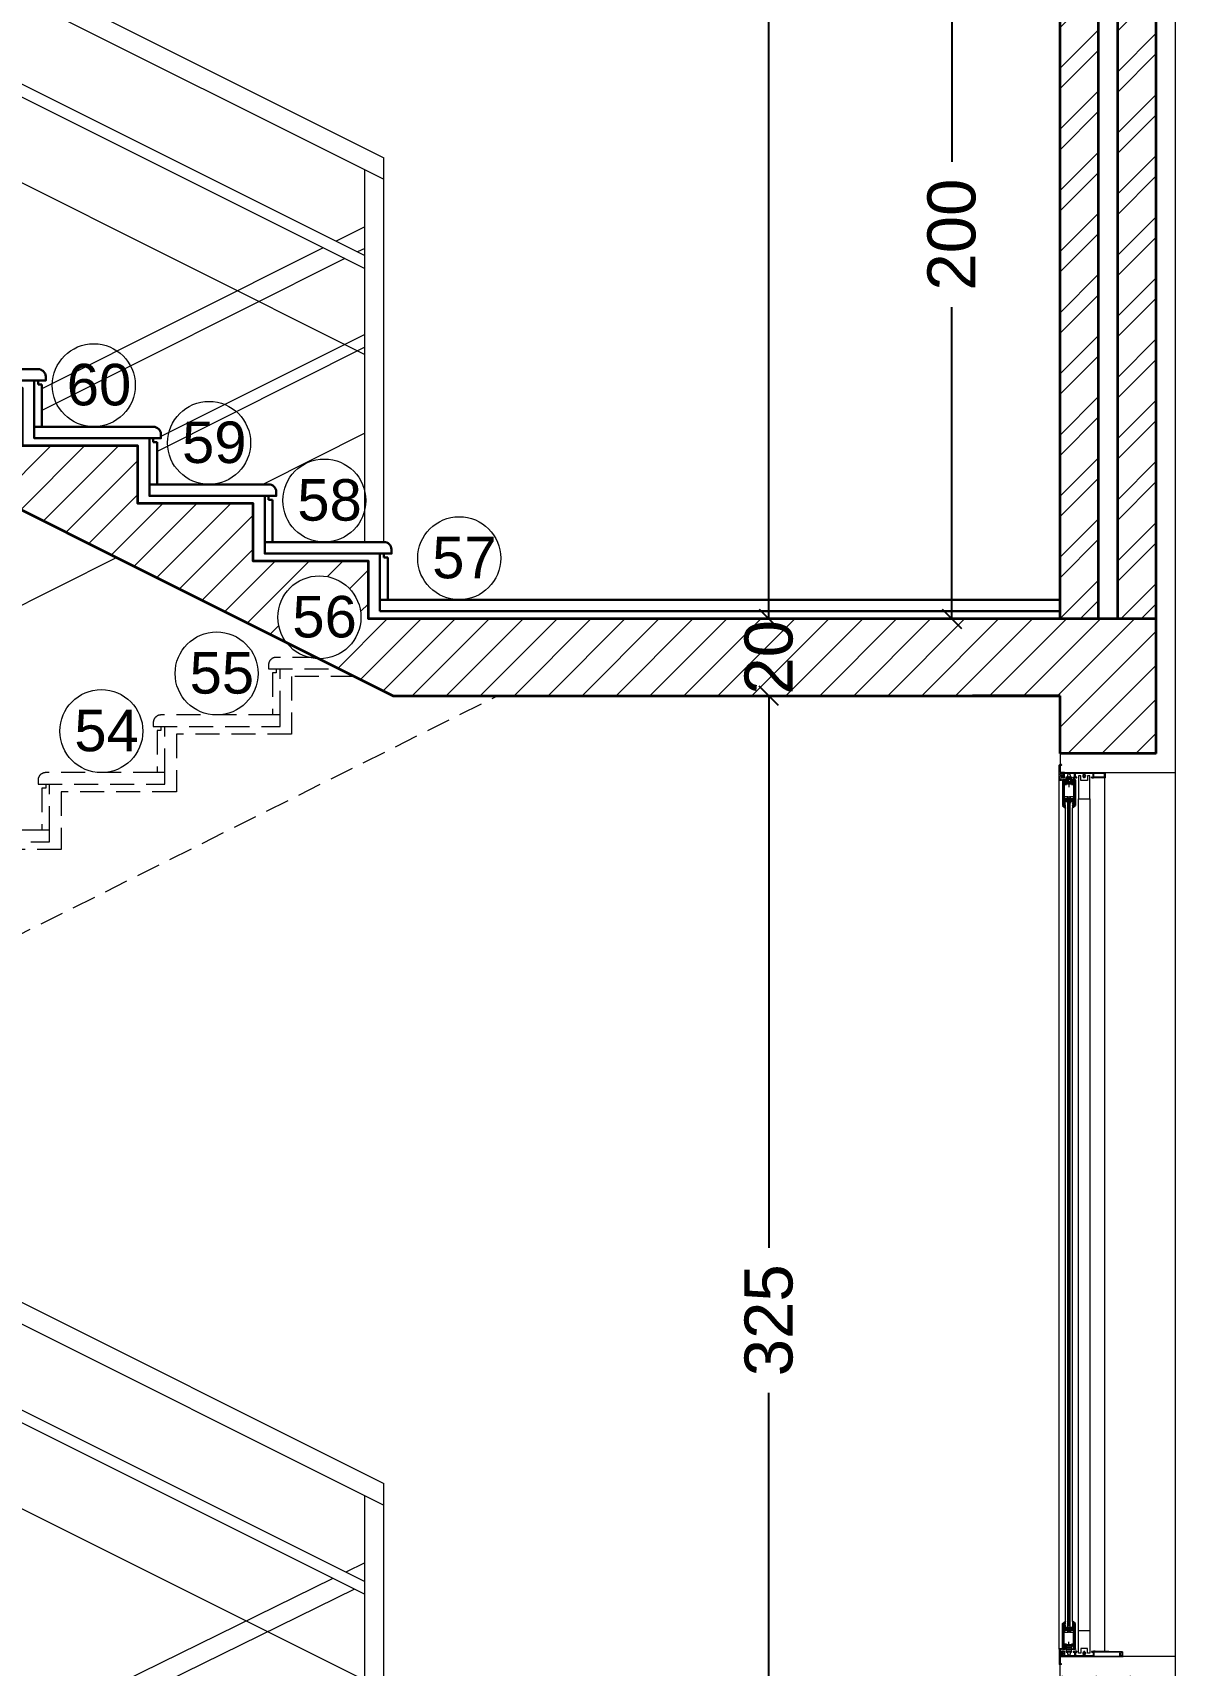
# Model space of a CAD drawing. Header units: inches. Extents: x -580639 to 179052, y 0 to 152898.
# Drawn here: x -4705 to -1731, y 142200 to 146449 of the extents above; entities that cross this region are included whole.
import ezdxf

# ---------------------------------------------------------------- set-up
doc = ezdxf.new("R2010")
doc.units = ezdxf.units.IN
doc.header["$LTSCALE"] = 500
doc.header["$MEASUREMENT"] = 0
doc.linetypes.add('HIDDEN2', pattern=[0.1875, 0.125, -0.0625])
for name, color, linetype, lineweight in [('0.3', 10, 'Continuous', 30), ('A-0.15', 50, 'Continuous', 15), ('A-ANNO-TEXS', 211, 'Continuous', 18), ('A-flor-sthn', 251, 'HIDDEN2', 9), ('A-htch', 252, 'Continuous', 20), ('A-wall', 52, 'Continuous', 35), ('DIM', 8, 'Continuous', 18), ('fini', 11, 'Continuous', 13), ('WIN', 3, 'Continuous', 18)]:
    doc.layers.add(name, color=color, linetype=linetype, lineweight=lineweight)
doc.styles.add('50', font='arial.ttf', dxfattribs={"height": 125})
doc.dimstyles.new('DIM', dxfattribs={"dimscale": 50, "dimtxt": 125, "dimasz": 1, "dimexe": 1.2, "dimexo": 1, "dimgap": 1, "dimtad": 0, "dimtoh": 1, "dimdec": 0, "dimlfac": 0.1, "dimrnd": 1, "dimdsep": 46, "dimtxsty": '50', "dimblk": 'OBLIQUE', "dimcen": 0.09, "dimclrt": 8, "dimadec": 0, "dimazin": 0, "dimtfac": 1, "dimtdec": 0, "dimtix": 1, "dimtofl": 0, "dimtmove": 2, "dimatfit": 2, "dimfxl": 1, "dimfxlon": 1, "dimtzin": 0, "dimarcsym": 0})
pattern_1 = [(45, (-15630.96, 315242.996), (-44.194174, 44.194174), [])]

# ---------------------------------------------------------------- blocks, each defined once
blk = doc.blocks.new('_Oblique')
at = {"color": 0, "linetype": 'ByBlock', "lineweight": -2}
blk.add_line((-0.5, -0.5), (0.5, 0.5), dxfattribs=at)
blk = doc.blocks.new('*D1591')
at = {"layer": 'Defpoints', "color": 0, "transparency": 16777216}
for p in [(-2313.1, 146923.2), (-2031.1, 146923.2), (-2031.1, 144923.2)]:
    blk.add_point(p, dxfattribs=at)
at = {"layer": 'DIM', "color": 0, "lineweight": -2, "transparency": 16777216}
for p, q in [((-2263.1, 146923.2), (-2373.1, 146923.2)), ((-2313.1, 146923.2), (-2313.1, 146112.2)), ((-2313.1, 144923.2), (-2313.1, 145734.3)), ((-2263.1, 144923.2), (-2373.1, 144923.2))]:
    blk.add_line(p, q, dxfattribs=at)
at = {"layer": 'DIM', "color": 0, "lineweight": -2, "transparency": 16777216, "xscale": 50, "yscale": 50, "zscale": 50}
for p, rotation in [((-2313.1, 146923.2), 90), ((-2313.1, 144923.2), 270)]:
    blk.add_blockref('_Oblique', p, dxfattribs=dict(at, rotation=rotation))
at = {"layer": 'DIM', "color": 8, "transparency": 16777216, "insert": (-2313.1, 145923.2), "char_height": 125, "attachment_point": 5, "rotation": 90, "style": '50'}
blk.add_mtext('200', dxfattribs=at)
blk = doc.blocks.new('*D1603')
at = {"layer": 'Defpoints', "color": 0, "transparency": 16777216}
for p in [(-2789.1, 144723.2), (-2789.1, 144723.2), (-2789.1, 141473.2)]:
    blk.add_point(p, dxfattribs=at)
at = {"layer": 'DIM', "color": 0, "lineweight": -2, "transparency": 16777216}
for p, q in [((-2789.1, 144723.2), (-2849.1, 144723.2)), ((-2789.1, 144723.2), (-2789.1, 143286.8)), ((-2789.1, 141473.2), (-2789.1, 142909.7)), ((-2789.1, 141473.2), (-2849.1, 141473.2))]:
    blk.add_line(p, q, dxfattribs=at)
at = {"layer": 'DIM', "color": 0, "lineweight": -2, "transparency": 16777216, "xscale": 50, "yscale": 50, "zscale": 50}
for p, rotation in [((-2789.1, 144723.2), 90), ((-2789.1, 141473.2), 270)]:
    blk.add_blockref('_Oblique', p, dxfattribs=dict(at, rotation=rotation))
at = {"layer": 'DIM', "color": 8, "transparency": 16777216, "insert": (-2789.1, 143098.2), "char_height": 125, "attachment_point": 5, "rotation": 90, "style": '50'}
blk.add_mtext('325', dxfattribs=at)
blk = doc.blocks.new('*D1604')
at = {"layer": 'Defpoints', "color": 0, "transparency": 16777216}
for p in [(-2789.1, 144923.2), (-2789.1, 144923.2), (-2789.1, 144723.2)]:
    blk.add_point(p, dxfattribs=at)
at = {"layer": 'DIM', "color": 0, "lineweight": -2, "transparency": 16777216}
for p, q in [((-2789.1, 144923.2), (-2849.1, 144923.2)), ((-2789.1, 144723.2), (-2849.1, 144723.2))]:
    blk.add_line(p, q, dxfattribs=at)
at = {"layer": 'DIM', "color": 8, "transparency": 16777216, "insert": (-2789.1, 144823.2), "char_height": 125, "attachment_point": 5, "rotation": 90, "style": '50'}
blk.add_mtext('20', dxfattribs=at)
blk = doc.blocks.new('*D1605')
at = {"layer": 'Defpoints', "color": 0, "transparency": 16777216}
for p in [(-2789.1, 148873.2), (-2789.1, 148873.2), (-2789.1, 144923.2)]:
    blk.add_point(p, dxfattribs=at)
at = {"layer": 'DIM', "color": 0, "lineweight": -2, "transparency": 16777216}
for p, q in [((-2789.1, 148873.2), (-2849.1, 148873.2)), ((-2789.1, 148873.2), (-2789.1, 147086.8)), ((-2789.1, 144923.2), (-2789.1, 146709.7)), ((-2789.1, 144923.2), (-2849.1, 144923.2))]:
    blk.add_line(p, q, dxfattribs=at)
at = {"layer": 'DIM', "color": 0, "lineweight": -2, "transparency": 16777216, "xscale": 50, "yscale": 50, "zscale": 50}
for p, rotation in [((-2789.1, 148873.2), 90), ((-2789.1, 144923.2), 270)]:
    blk.add_blockref('_Oblique', p, dxfattribs=dict(at, rotation=rotation))
at = {"layer": 'DIM', "color": 8, "transparency": 16777216, "insert": (-2789.1, 146898.2), "char_height": 125, "attachment_point": 5, "rotation": 90, "style": '50'}
blk.add_mtext('395', dxfattribs=at)

msp = doc.modelspace()

# ---------------------------------------------------------------- hatches: boundary and pattern name
at = {"layer": 'A-htch'}
h = msp.add_hatch(dxfattribs=at)
h.set_pattern_fill('ANSI32', color=256, scale=300)
h.set_pattern_definition([(45, (-15630.96, 315243), (-79.54951, 79.54951), []), (45, (-15577.93, 315243), (-79.54951, 79.54951), [])])
h.paths.add_polyline_path([(-11815.533, 146423.244), (-11915.533, 146423.244), (-11915.533, 145823.244), (-11815.533, 145823.244)])
h.paths.add_polyline_path([(-11665.533, 146423.244), (-11765.533, 146423.244), (-11765.533, 145823.244), (-11665.533, 145823.244)])
h.paths.add_polyline_path([(-11815.533, 142973.244), (-11915.533, 142973.244), (-11915.533, 142373.244), (-11815.533, 142373.244)])
h.paths.add_polyline_path([(-11665.533, 142973.244), (-11765.533, 142973.244), (-11765.533, 142373.244), (-11665.533, 142373.244)])
h.paths.add_polyline_path([(-1781.133, 142073.244), (-1881.133, 142073.244), (-1881.133, 139423.244), (-1781.133, 139423.244), (-1781.133, 139523.244)])
h.paths.add_polyline_path([(-1931.133, 142073.244), (-2031.133, 142073.244), (-2031.133, 139423.244), (-1931.133, 139423.244)])
h.paths.add_polyline_path([(-1931.133, 146773.244), (-2031.133, 146773.244), (-2031.133, 144923.244), (-1931.133, 144923.244)])
h.paths.add_polyline_path([(-1781.133, 146773.244), (-1881.133, 146773.244), (-1881.133, 144923.244), (-1781.133, 144923.244)])
h.paths.add_polyline_path([(-1931.133, 148873.244), (-2031.133, 148873.244), (-2031.133, 148273.244), (-1931.133, 148273.244)])
h.paths.add_polyline_path([(-1781.133, 148873.244), (-1881.133, 148873.244), (-1881.133, 148273.244), (-1781.133, 148273.244)])
h.paths.add_polyline_path([(-14829.133, 147173.244), (-14979.133, 147173.244), (-14979.133, 146673.244), (-14879.133, 146673.244), (-14879.133, 146970.442), (-14909.115, 146970.913), (-14879.133, 146971.462), (-14879.133, 146974.83), (-14909.115, 146975.378), (-14879.133, 146975.85), (-14879.133, 146993.628), (-14899.133, 147013.628), (-14899.133, 147023.628), (-14829.133, 147023.628)])
h.paths.add_polyline_path([(-1781.133, 149225.29), (-1881.133, 149225.29), (-1881.133, 149123.244), (-1781.133, 149123.244)])
h.paths.add_polyline_path([(-8661.133, 149323.244), (-8761.133, 149323.244), (-8761.133, 149123.244), (-8661.133, 149123.244)])
h = msp.add_hatch(dxfattribs=at)
h.set_pattern_fill('ANSI31', color=256, scale=500)
h.set_pattern_definition(pattern_1)
h.paths.add_polyline_path([(-1781.133, 149123.244), (-8761.133, 149123.244), (-8761.133, 148873.244), (-8701.133, 148873.244), (-1781.133, 148873.244)])
h.paths.add_polyline_path([(-7131.133, 146723.244), (-7431.133, 146723.244), (-7431.133, 146673.244), (-11915.533, 146673.244), (-14979.133, 146673.244), (-15279.133, 146673.244), (-15279.133, 146423.244), (-14979.133, 146423.244), (-14979.133, 146303.244), (-14729.133, 146303.244), (-14729.133, 146423.244), (-11915.533, 146423.244), (-7166.543, 146423.244), (-4045.238, 144862.591, -0.16227766), (-4066.838, 144927.391, -1), (-3850.838, 144927.391, -0.41421356), (-3958.838, 144819.391), (-3766.543, 144723.244), (-2031.133, 144723.244), (-2031.133, 144573.244), (-1781.133, 144573.244), (-1781.133, 144923.244), (-3831.133, 144923.244), (-3831.133, 145073.244), (-4131.133, 145073.244), (-4131.133, 145223.244), (-4431.133, 145223.244), (-4431.133, 145373.244), (-4731.133, 145373.244), (-4731.133, 145523.244), (-5031.133, 145523.244), (-5031.133, 145673.244), (-5331.133, 145673.244), (-5331.133, 145823.244), (-5631.133, 145823.244), (-5631.133, 145973.244), (-5931.133, 145973.244), (-5931.133, 146123.244), (-6231.133, 146123.244), (-6231.133, 146273.244), (-6531.133, 146273.244), (-6531.133, 146423.244), (-6831.133, 146423.244), (-6831.133, 146573.244), (-7131.133, 146573.244)])
h.paths.add_polyline_path([(-6831.133, 143123.244), (-7131.133, 143123.244), (-7131.133, 143223.244), (-7131.133, 143273.244), (-7431.133, 143273.244), (-7431.133, 143223.244), (-14979.133, 143223.244), (-14979.133, 142973.244), (-7166.543, 142973.244), (-4042.054, 141410.999, -0.16227766), (-4063.654, 141475.799, -1), (-3847.654, 141475.799), (-3831.133, 141623.244), (-4131.133, 141623.244), (-4131.133, 141773.244), (-4431.133, 141773.244), (-4431.133, 141923.244), (-4731.133, 141923.244), (-4731.133, 142073.244), (-5031.133, 142073.244), (-5031.133, 142223.244), (-5331.133, 142223.244), (-5331.133, 142373.244), (-5631.133, 142373.244), (-5631.133, 142523.244), (-5931.133, 142523.244), (-5931.133, 142673.244), (-6231.133, 142673.244), (-6231.133, 142823.244), (-6531.133, 142823.244), (-6531.133, 142973.244), (-6831.133, 142973.244)])
h.paths.add_polyline_path([(-6831.133, 139673.244), (-7131.133, 139673.244), (-7131.133, 139773.244), (-7131.133, 139823.244), (-7431.133, 139823.244), (-7431.133, 139773.244), (-14379.133, 139773.244), (-14379.133, 139673.244), (-14679.133, 139673.244), (-14679.133, 139523.244), (-14979.133, 139523.244), (-14979.133, 139330.538), (-14729.133, 139330.538), (-14343.723, 139523.244), (-7166.543, 139523.244), (-4052.943, 137966.444, -0.16227766), (-4074.543, 138031.244, -1), (-3858.543, 138031.244), (-3831.133, 138173.244), (-4131.133, 138173.244), (-4131.133, 138323.244), (-4431.133, 138323.244), (-4431.133, 138473.244), (-4731.133, 138473.244), (-4731.133, 138623.244), (-5031.133, 138623.244), (-5031.133, 138773.244), (-5331.133, 138773.244), (-5331.133, 138923.244), (-5631.133, 138923.244), (-5631.133, 139073.244), (-5931.133, 139073.244), (-5931.133, 139223.244), (-6231.133, 139223.244), (-6231.133, 139373.244), (-6531.133, 139373.244), (-6531.133, 139523.244), (-6831.133, 139523.244)])
h.paths.add_polyline_path([(-2031.133, 138023.244), (-3831.133, 138023.244), (-3831.133, 138173.244), (-3858.543, 138031.244, -0.41421356), (-3966.543, 137923.244), (-3766.543, 137823.244), (-2031.133, 137823.244)])
h.paths.add_polyline_path([(-1781.133, 136323.244), (-14979.133, 136323.244), (-14979.133, 136173.244), (-1781.133, 136173.244)])
h = msp.add_hatch(dxfattribs=at)
h.set_pattern_fill('ANSI31', color=256, scale=500)
h.set_pattern_definition(pattern_1)
h.paths.add_polyline_path([(-11665.533, 142373.244), (-11915.533, 142373.244), (-11915.533, 142173.244), (-11665.533, 142173.244)])
h.paths.add_polyline_path([(-11665.533, 145823.244), (-11915.533, 145823.244), (-11915.533, 145623.244), (-11665.533, 145623.244)])
h.paths.add_polyline_path([(-1781.133, 148273.244), (-2031.133, 148273.244), (-2031.133, 148123.244), (-1781.133, 148123.244)])
h.paths.add_polyline_path([(-1781.133, 146923.244), (-2031.133, 146923.244), (-2031.133, 146773.244), (-1781.133, 146773.244)])
h.paths.add_polyline_path([(-1781.133, 142173.244), (-2031.133, 142173.244), (-2031.133, 142073.244), (-1781.133, 142073.244)])
h.paths.add_polyline_path([(-2031.133, 141473.244), (-3831.133, 141473.244), (-3847.654, 141475.799, -0.41421356), (-3955.654, 141367.799), (-3766.543, 141273.244), (-2031.133, 141273.244)])

# ---------------------------------------------------------------- linework, layer by layer
at = {"layer": '0.3'}
for p, q in [((-4701.133, 145423.244), (-4701.133, 145543.244)), ((-4691.133, 145543.244), (-4691.133, 145533.244)), ((-4691.133, 145543.244), (-4691.133, 145533.244)), ((-4691.133, 145533.244), (-4681.133, 145533.244)), ((-4681.133, 145533.244), (-4681.133, 145423.244)), ((-4401.133, 145273.244), (-4401.133, 145393.244)), ((-4391.133, 145393.244), (-4391.133, 145383.244)), ((-4391.133, 145393.244), (-4391.133, 145383.244)), ((-4391.133, 145383.244), (-4381.133, 145383.244)), ((-4381.133, 145383.244), (-4381.133, 145273.244)), ((-4101.133, 145123.244), (-4101.133, 145243.244)), ((-4091.133, 145243.244), (-4091.133, 145233.244)), ((-4091.133, 145243.244), (-4091.133, 145233.244)), ((-4091.133, 145233.244), (-4081.133, 145233.244)), ((-4081.133, 145233.244), (-4081.133, 145123.244)), ((-3801.133, 144973.244), (-3801.133, 145093.244)), ((-3791.133, 145093.244), (-3791.133, 145083.244)), ((-3791.133, 145093.244), (-3791.133, 145083.244)), ((-3791.133, 145083.244), (-3781.133, 145083.244)), ((-3781.133, 145083.244), (-3781.133, 144973.244)), ((-3801.133, 144973.244), (-2031.133, 144973.244)), ((-3801.133, 144973.244), (-3801.133, 144943.244)), ((-3801.133, 144943.244), (-2031.133, 144943.244))]:
    msp.add_line(p, q, dxfattribs=at)
for points in [[(-4671.133, 145554.15), (-4671.133, 145543.244), (-5001.133, 145543.244), (-5001.133, 145573.244), (-4690.801, 145573.244)], [(-4371.133, 145404.15), (-4371.133, 145393.244), (-4701.133, 145393.244), (-4701.133, 145423.244), (-4390.801, 145423.244)], [(-4071.133, 145254.15), (-4071.133, 145243.244), (-4401.133, 145243.244), (-4401.133, 145273.244), (-4090.801, 145273.244)], [(-3771.133, 145104.15), (-3771.133, 145093.244), (-4101.133, 145093.244), (-4101.133, 145123.244), (-3790.801, 145123.244)]]:
    msp.add_lwpolyline(points, dxfattribs=at)
for centre in [(-4691.015, 145553.346), (-4391.015, 145403.346), (-4091.015, 145253.346), (-3791.015, 145103.346)]:
    msp.add_arc(centre, 19.899, 2.316303, 89.381348, dxfattribs=at)
at = {"layer": 'A-0.15'}
for p, q in [((-7140.801, 147798.244), (-3790.801, 146123.244)), ((-7140.801, 147742.342), (-3790.801, 146067.342)), ((-7090.801, 147493.735), (-3840.801, 145868.735)), ((-7090.801, 147460.194), (-3840.801, 145835.194)), ((-7090.801, 147236.587), (-3840.801, 145611.587)), ((-3790.801, 145123.244), (-3790.801, 146123.244)), ((-3840.801, 145123.244), (-3840.801, 146092.342)), ((-3840.801, 145943.313), (-3915.258, 145905.964)), ((-3948.745, 145889.166), (-4681.133, 145521.789)), ((-3892.898, 145861.243), (-4681.133, 145465.851)), ((-3840.801, 145887.375), (-3859.411, 145878.04)), ((-3840.801, 145663.624), (-4371.133, 145397.6)), ((-3840.801, 145630.061), (-4381.133, 145359.021)), ((-3859.245, 145620.809), (-3840.801, 145611.587)), ((-3840.801, 145406.309), (-4106.075, 145273.244)), ((-4485.695, 145082.82), (-6544.496, 144050.091)), ((-1731.133, 142223.244), (-1731.133, 144523.244)), ((-6767.886, 144161.786), (-3790.801, 142673.244)), ((-6823.698, 144133.791), (-3790.801, 142617.342)), ((-7090.801, 144043.735), (-3840.801, 142418.735)), ((-6771.465, 143850.526), (-3840.801, 142385.194)), ((-7090.801, 143786.587), (-3840.801, 142161.587)), ((-3790.801, 141673.244), (-3790.801, 142673.244)), ((-3840.801, 141673.244), (-3840.801, 142642.342)), ((-3840.801, 142467.156), (-3889.689, 142443.179)), ((-3923.554, 142426.571), (-4681.133, 142055.028)), ((-3867.327, 142398.457), (-4681.133, 141999.339))]:
    msp.add_line(p, q, dxfattribs=at)
at = {"layer": 'A-ANNO-TEXS'}
for centre in [(-4545.967, 145531.244), (-4245.967, 145381.244), (-3945.967, 145231.244), (-3594.9, 145081.244), (-3958.838, 144927.391), (-4226.299, 144781.244), (-4526.299, 144631.244)]:
    msp.add_circle(centre, 108, dxfattribs=at)
at = {"layer": 'A-flor-sthn'}
for p, q in [((-3966.543, 144823.244), (-4071.465, 144823.244)), ((-4071.133, 144793.244), (-4071.133, 144783.244)), ((-4071.133, 144793.244), (-4071.133, 144783.244)), ((-4061.133, 144673.244), (-4061.133, 144793.244)), ((-4071.133, 144783.244), (-4081.133, 144783.244)), ((-6695.723, 143123.244), (-3495.723, 144723.244)), ((-4081.133, 144673.244), (-4371.465, 144673.244)), ((-4371.133, 144633.244), (-4381.133, 144633.244)), ((-4371.133, 144643.244), (-4371.133, 144633.244)), ((-4371.133, 144643.244), (-4371.133, 144633.244)), ((-4361.133, 144523.244), (-4361.133, 144643.244)), ((-4381.133, 144523.244), (-4671.465, 144523.244)), ((-4671.133, 144493.244), (-4671.133, 144483.244)), ((-4671.133, 144493.244), (-4671.133, 144483.244)), ((-4661.133, 144373.244), (-4661.133, 144493.244)), ((-4671.133, 144483.244), (-4681.133, 144483.244)), ((-4681.133, 144373.244), (-4971.465, 144373.244))]:
    msp.add_line(p, q, dxfattribs=at)
for points in [[(-4091.133, 144804.15), (-4091.133, 144793.244), (-3906.543, 144793.244)], [(-3866.543, 144773.244), (-4031.133, 144773.244), (-4031.133, 144623.244), (-4331.133, 144623.244), (-4331.133, 144473.244), (-4631.133, 144473.244), (-4631.133, 144323.244), (-4931.133, 144323.244), (-4931.133, 144173.244), (-5231.133, 144173.244), (-5231.133, 144023.244), (-5531.133, 144023.244), (-5531.133, 143873.244), (-5831.133, 143873.244), (-5831.133, 143723.244), (-6131.133, 143723.244), (-6131.133, 143573.244), (-6431.133, 143573.244), (-6431.133, 143423.244), (-6731.133, 143423.244), (-6731.133, 143323.244)], [(-4081.133, 144783.244), (-4081.133, 144673.244)], [(-4391.133, 144654.15), (-4391.133, 144643.244), (-4061.133, 144643.244), (-4061.133, 144673.244), (-4081.133, 144673.244)], [(-4381.133, 144633.244), (-4381.133, 144523.244)], [(-4691.133, 144504.15), (-4691.133, 144493.244), (-4361.133, 144493.244), (-4361.133, 144523.244), (-4381.133, 144523.244)], [(-4681.133, 144483.244), (-4681.133, 144373.244)], [(-4991.133, 144354.15), (-4991.133, 144343.244), (-4661.133, 144343.244), (-4661.133, 144373.244), (-4681.133, 144373.244)]]:
    msp.add_lwpolyline(points, dxfattribs=at)
for centre in [(-4071.25, 144803.346), (-4371.25, 144653.346), (-4671.25, 144503.346)]:
    msp.add_arc(centre, 19.899, 90.618652, 177.683697, dxfattribs=at)
at = {"layer": 'A-wall'}
for p, q in [((-2031.133, 144923.244), (-2031.133, 146923.244)), ((-1781.133, 144573.244), (-1781.133, 146923.244)), ((-1931.133, 144923.244), (-1931.133, 146773.244)), ((-1881.133, 144923.244), (-1881.133, 146773.244)), ((-2031.133, 144723.244), (-2258.883, 144723.244)), ((-2031.133, 144573.244), (-2031.133, 144723.244)), ((-1781.133, 144573.244), (-2031.133, 144573.244))]:
    msp.add_line(p, q, dxfattribs=at)
for points in [[(-1781.133, 144923.244), (-3831.133, 144923.244), (-3831.133, 145073.244), (-4131.133, 145073.244), (-4131.133, 145223.244), (-4431.133, 145223.244), (-4431.133, 145373.244), (-4731.133, 145373.244), (-4731.133, 145523.244), (-5031.133, 145523.244), (-5031.133, 145673.244), (-5331.133, 145673.244), (-5331.133, 145823.244), (-5631.133, 145823.244), (-5631.133, 145973.244), (-5931.133, 145973.244), (-5931.133, 146123.244), (-6231.133, 146123.244), (-6231.133, 146273.244), (-6531.133, 146273.244), (-6531.133, 146423.244), (-6831.133, 146423.244), (-6831.133, 146573.244)], [(-11915.533, 146423.244), (-7166.543, 146423.244), (-3766.543, 144723.244), (-2031.133, 144723.244)]]:
    msp.add_lwpolyline(points, dxfattribs=at)
at = {"layer": 'fini'}
msp.add_line((-2031.133, 142173.244), (-2031.133, 142202.44), dxfattribs=at)
for points in [[(-2031.133, 144573.244), (-2031.133, 144523.244), (-1781.133, 144523.244), (-1731.133, 144523.244), (-1731.133, 146923.244), (-1731.133, 146973.244), (-2031.133, 146973.244)], [(-1781.133, 139423.244), (-1731.133, 139423.244), (-1731.133, 142173.244), (-1731.133, 142223.244), (-2031.133, 142223.244)]]:
    msp.add_lwpolyline(points, dxfattribs=at)
at = {"layer": 'WIN'}
for p, q in [((-2033.119, 144504.048), (-2033.119, 144543.054)), ((-2027.806, 144544.047), (-2032.126, 144544.047)), ((-2027.806, 144542.062), (-2031.133, 144542.062)), ((-2031.133, 144523.244), (-2031.133, 144542.062)), ((-2027.31, 144543.551), (-2027.31, 144542.558)), ((-2033.119, 142242.439, 0), (-2033.119, 144504.048)), ((-2027.806, 144503.055), (-2032.126, 144503.055)), ((-2027.806, 144523.244), (-2031.133, 144523.244)), ((-2027.806, 144521.258), (-2031.133, 144521.258)), ((-2031.133, 144517.262), (-2031.133, 144521.258)), ((-2031.133, 144517.262), (-2025.026, 144517.262)), ((-2031.133, 144505.041), (-2031.133, 144515.276)), ((-2031.133, 144515.276), (-2025.026, 144515.276)), ((-2027.806, 144505.041), (-2031.133, 144505.041)), ((-2027.31, 144522.747), (-2027.31, 144521.754)), ((-2027.31, 144503.552), (-2027.31, 144504.545)), ((-2027.161, 144519.971), (-2027.161, 144523.148)), ((-2027.161, 144519.971), (-2027.161, 144523.148)), ((-2019.217, 144523.148), (-2027.161, 144523.148)), ((-2027.161, 144519.971), (-2026.168, 144519.971)), ((-2027.161, 144513.169), (-2026.168, 144513.169)), ((-2027.161, 144513.169), (-2027.161, 144509.191)), ((-2019.217, 144509.293), (-2027.161, 144509.191)), ((-2026.168, 144519.971), (-2026.168, 144521.162)), ((-1993.404, 144521.162), (-2026.168, 144521.162)), ((-2026.168, 144511.268), (-2026.168, 144513.169)), ((-2021.203, 144511.329), (-2026.168, 144511.268)), ((-2017.628, 144505.041), (-2024.579, 144505.041)), ((-2024.579, 144503.552), (-2024.579, 144505.041)), ((-2022.593, 144503.552), (-2024.579, 144503.552)), ((-2024.579, 144503.552), (-2024.579, 144455.393)), ((-2024.53, 144518.325), (-2024.53, 144517.758)), ((-2021.849, 144516.687), (-2024.53, 144518.325)), ((-2021.849, 144515.85), (-2024.53, 144514.212)), ((-2024.53, 144514.212), (-2024.53, 144514.779)), ((-2022.593, 144503.552), (-2022.593, 144455.393)), ((-2021.849, 144515.85), (-2021.849, 144516.687)), ((-2021.203, 144511.329), (-2021.203, 144521.162)), ((-2018.621, 144504.048), (-2020.607, 144504.048)), ((-2020.607, 144504.048), (-2020.607, 144496.104)), ((-1995.386, 144496.104), (-2020.607, 144496.104)), ((-2020.607, 144493.126), (-2020.607, 144459.861)), ((-1995.386, 144493.126), (-2020.607, 144493.126)), ((-2020.111, 144503.055), (-2020.111, 144497.097)), ((-2014.401, 144491.14), (-2020.111, 144491.14)), ((-2020.111, 144491.14), (-2020.111, 144460.358)), ((-2019.614, 144496.601), (-2019.614, 144496.601)), ((-2019.217, 144509.293), (-2019.217, 144523.148)), ((-2019.217, 144523.148), (-1913.119, 144523.148)), ((-2019.118, 144502.062), (-2019.118, 144503.055)), ((-2019.118, 144498.14), (-2019.118, 144502.062)), ((-2019.118, 144498.14), (-2019.118, 144497.097)), ((-2018.621, 144504.048), (-2018.621, 144502.559)), ((-2017.628, 144502.559), (-2018.621, 144502.559)), ((-2017.628, 144505.041), (-2017.628, 144502.559)), ((-1999.178, 144505.041), (-2016.379, 144505.041)), ((-2012.962, 144510.006), (-2003.032, 144510.006)), ((-2012.962, 144500.076), (-2003.032, 144500.076)), ((-2009.983, 144518.399), (-2009.983, 144521.162)), ((-2007.997, 144496.104), (-2007.997, 144512.921)), ((-2007.997, 144494.556), (-2007.997, 144485.083)), ((-2006.011, 144518.399), (-2006.011, 144521.162)), ((-1995.882, 144491.14), (-2001.592, 144491.14)), ((-1998.365, 144505.041), (-1998.365, 144502.559)), ((-1991.414, 144505.041), (-1998.365, 144505.041)), ((-1997.372, 144502.559), (-1998.365, 144502.559)), ((-1997.372, 144504.048), (-1997.372, 144502.559)), ((-1995.386, 144504.048), (-1997.372, 144504.048)), ((-1997.227, 144510.134), (-1997.227, 144511.127)), ((-1996.875, 144502.062), (-1996.875, 144503.055)), ((-1996.875, 144498.14), (-1996.875, 144502.062)), ((-1996.875, 144498.14), (-1996.875, 144497.097)), ((-1996.731, 144511.624), (-1993.404, 144511.624)), ((-1996.731, 144509.638), (-1992.412, 144509.638)), ((-1996.379, 144496.601), (-1996.379, 144496.601)), ((-1995.882, 144503.055), (-1995.882, 144497.097)), ((-1995.882, 144491.14), (-1995.882, 144460.358)), ((-1995.386, 144504.048), (-1995.386, 144496.104)), ((-1995.386, 144493.126), (-1995.386, 144459.861)), ((-1993.404, 144511.624), (-1993.404, 144523.148)), ((-1991.414, 144503.552), (-1993.4, 144503.552)), ((-1993.4, 144503.552), (-1993.4, 144455.393)), ((-1988.092, 144509.638), (-1992.412, 144509.638)), ((-1991.419, 144511.624), (-1991.419, 144523.148)), ((-1945.137, 144521.162), (-1991.419, 144521.162)), ((-1988.092, 144511.624), (-1991.419, 144511.624)), ((-1991.414, 144503.552), (-1991.414, 144505.041)), ((-1991.414, 144503.552), (-1991.414, 144455.393)), ((-1987.596, 144510.134), (-1987.596, 144511.127)), ((-1970.264, 144518.399), (-1970.264, 144521.162)), ((-1968.278, 144508.559), (-1968.278, 144521.755)), ((-1966.292, 144518.399), (-1966.292, 144521.162)), ((-1948.96, 144510.134), (-1948.96, 144511.127)), ((-1948.464, 144511.624), (-1945.137, 144511.624)), ((-1948.464, 144509.638), (-1944.145, 144509.638)), ((-1945.137, 144511.624), (-1945.137, 144521.162)), ((-1913.119, 144509.638), (-1944.145, 144509.638)), ((-1915.105, 144521.162), (-1943.152, 144521.162)), ((-1943.152, 144511.624), (-1943.152, 144521.162)), ((-1915.105, 144511.624), (-1943.152, 144511.624)), ((-1915.949, 144509.638, 0), (-1915.949, 142236.317, 0)), ((-1915.105, 144511.624), (-1915.105, 144521.162)), ((-1913.119, 144509.638), (-1913.119, 144523.148)), ((-2022.593, 144455.393), (-2024.579, 144455.393)), ((-2024.579, 144455.393), (-2024.579, 144437.519)), ((-2022.593, 144453.407), (-2022.593, 144440.995)), ((-1993.4, 144453.407), (-2022.593, 144453.407)), ((-2022.345, 144448.446), (-2021.172, 144451.073)), ((-2022.345, 144448.446), (-2022.345, 144441.053)), ((-2021.749, 144447.251), (-2021.749, 144448.292)), ((-2021.749, 144442.335), (-2021.749, 144445.314)), ((-2021.71, 144448.485), (-2021.086, 144449.967)), ((-2019.366, 144446.754), (-2021.253, 144446.754)), ((-2021.253, 144445.811), (-2019.416, 144445.811)), ((-2021.172, 144451.073), (-2007.997, 144451.073)), ((-2020.617, 144450.271), (-2019.354, 144450.241)), ((-2017.628, 144459.861), (-2020.607, 144459.861)), ((-2017.628, 144459.861), (-2020.607, 144458.074)), ((-2020.607, 144458.074), (-2020.607, 144455.393)), ((-1995.386, 144455.393), (-2020.607, 144455.393)), ((-2009.734, 144460.358), (-2020.111, 144460.358)), ((-2018.919, 144445.314), (-2018.919, 144442.335)), ((-2018.87, 144449.745), (-2018.87, 144447.251)), ((-2018.373, 144448.095), (-2018.373, 144443.738)), ((-2018.373, 144443.738), (-2017.912, 144444.766)), ((-2018.373, 144441.368), (-2017.027, 144444.368)), ((-2017.38, 144449.088), (-2007.997, 144449.088)), ((-2010.976, 144447.449), (-2016.933, 144447.449)), ((-2011.969, 144458.372), (-2010.777, 144459.861)), ((-2011.969, 144455.393), (-2011.969, 144458.372)), ((-2010.976, 142299.038, 0), (-2010.976, 144447.449, 0)), ((-2009.983, 144459.861), (-2010.777, 144459.861)), ((-2005.266, 144447.449), (-2010.727, 144447.449)), ((-2010.727, 144447.449), (-2010.727, 144443.974)), ((-2009.983, 144458.719), (-2009.983, 144459.861)), ((-2009.983, 144455.393), (-2009.983, 144456.535)), ((-2009.734, 144460.358), (-2009.139, 144459.315)), ((-2006.855, 144459.315), (-2009.139, 144459.315)), ((-1994.821, 144451.073), (-2007.997, 144451.073)), ((-1998.613, 144449.088), (-2007.997, 144449.088)), ((-2006.259, 144460.358), (-2006.855, 144459.315)), ((-1995.882, 144460.358), (-2006.259, 144460.358)), ((-2006.011, 144458.719), (-2006.011, 144459.861)), ((-2005.216, 144459.861), (-2006.011, 144459.861)), ((-2006.011, 144455.393), (-2006.011, 144456.535)), ((-2005.266, 144447.449), (-2005.266, 144443.974)), ((-2004.025, 144458.372), (-2005.216, 144459.861)), ((-2005.018, 142299.038, 0), (-2005.018, 144447.449, 0)), ((-1999.06, 144447.449), (-2005.018, 144447.449)), ((-2004.025, 144455.393), (-2004.025, 144458.372)), ((-1997.62, 144441.368), (-1998.967, 144444.368)), ((-1998.365, 144459.861), (-1995.386, 144458.074)), ((-1995.386, 144459.861), (-1998.365, 144459.861)), ((-1997.62, 144443.738), (-1998.081, 144444.766)), ((-1997.62, 144448.095), (-1997.62, 144443.738)), ((-1997.124, 144449.745), (-1997.124, 144447.251)), ((-1997.074, 144445.314), (-1997.074, 144442.335)), ((-1995.377, 144450.271), (-1996.639, 144450.241)), ((-1996.627, 144446.754), (-1994.741, 144446.754)), ((-1994.741, 144445.811), (-1996.578, 144445.811)), ((-1995.386, 144458.074), (-1995.386, 144455.393)), ((-1994.283, 144448.485), (-1994.907, 144449.967)), ((-1993.648, 144448.446), (-1994.821, 144451.073)), ((-1994.244, 144447.251), (-1994.244, 144448.292)), ((-1994.244, 144442.335), (-1994.244, 144445.314)), ((-1993.648, 144448.446), (-1993.648, 144441.053)), ((-1991.414, 144455.393), (-1993.4, 144455.393)), ((-1993.4, 144453.407), (-1993.4, 144440.995)), ((-1991.414, 144455.393), (-1991.414, 144437.519)), ((-1983.173, 144455.171), (-1953.384, 144455.171)), ((-2022.593, 144437.519), (-2024.579, 144437.519)), ((-2024.579, 144437.271), (-2024.579, 144436.978)), ((-2024.579, 144437.271), (-2022.345, 144437.271)), ((-2024.579, 144436.978), (-2016.933, 144431.05)), ((-2023.586, 144439.009), (-2022.593, 144440.995)), ((-2022.593, 144439.009), (-2023.586, 144439.009)), ((-2023.185, 144439.257), (-2022.397, 144440.831)), ((-2023.185, 144439.257), (-2022.345, 144439.257)), ((-2022.593, 144439.009), (-2022.593, 144437.519)), ((-2022.345, 144439.257), (-2022.345, 144437.271)), ((-2021.749, 144437.366), (-2021.749, 144440.598)), ((-2021.557, 144436.973), (-2019.72, 144435.551)), ((-2019.416, 144441.839), (-2021.253, 144441.839)), ((-2021.253, 144441.094), (-2019.416, 144441.094)), ((-2018.919, 144440.598), (-2018.919, 144435.944)), ((-2018.373, 144441.368), (-2018.373, 144439.207)), ((-2018.357, 144438.016), (-2017.912, 144439.006)), ((-2018.186, 144436.027), (-2017.027, 144438.609)), ((-2016.933, 142315.437, 0), (-2016.933, 144431.05, 0)), ((-2005.762, 144443.477), (-2010.231, 144443.477)), ((-2007.997, 142303.01, 0), (-2007.997, 144443.477, 0)), ((-1991.414, 144436.978), (-1999.06, 144431.05)), ((-1999.06, 142315.437, 0), (-1999.06, 144431.05, 0)), ((-1997.808, 144436.027), (-1998.967, 144438.609)), ((-1997.637, 144438.016), (-1998.081, 144439.006)), ((-1997.62, 144441.368), (-1997.62, 144439.207)), ((-1997.074, 144440.598), (-1997.074, 144435.944)), ((-1996.578, 144441.839), (-1994.741, 144441.839)), ((-1994.741, 144441.094), (-1996.578, 144441.094)), ((-1994.437, 144436.973), (-1996.274, 144435.551)), ((-1994.244, 144437.366), (-1994.244, 144440.598)), ((-1992.809, 144439.257), (-1993.648, 144439.257)), ((-1993.648, 144439.257), (-1993.648, 144437.271)), ((-1991.414, 144437.271), (-1993.648, 144437.271)), ((-1992.809, 144439.257), (-1993.596, 144440.831)), ((-1992.407, 144439.009), (-1993.4, 144440.995)), ((-1993.4, 144439.009), (-1993.4, 144437.519)), ((-1992.407, 144439.009), (-1993.4, 144439.009)), ((-1991.414, 144437.519), (-1993.4, 144437.519)), ((-1991.414, 144437.271), (-1991.414, 144436.978)), ((-2024.579, 142309.509), (-2016.933, 142315.437)), ((-2024.579, 142309.216), (-2024.579, 142309.509)), ((-2024.579, 142309.216), (-2022.345, 142309.216)), ((-2024.579, 142291.094), (-2024.579, 142308.968)), ((-2022.593, 142308.968), (-2024.579, 142308.968)), ((-2022.593, 142291.094), (-2024.579, 142291.094)), ((-2024.579, 142242.935), (-2024.579, 142291.094)), ((-2022.593, 142307.478), (-2023.586, 142307.478)), ((-2023.586, 142307.478), (-2022.593, 142305.492)), ((-2023.185, 142307.23), (-2022.397, 142305.656)), ((-2023.185, 142307.23), (-2022.345, 142307.23)), ((-2022.593, 142307.478), (-2022.593, 142308.968)), ((-2022.593, 142293.08), (-2022.593, 142305.492)), ((-1993.4, 142293.08), (-2022.593, 142293.08)), ((-2022.593, 142242.935), (-2022.593, 142291.094)), ((-2022.345, 142307.23), (-2022.345, 142309.216)), ((-2022.345, 142298.041), (-2022.345, 142305.434)), ((-2022.345, 142298.041), (-2021.172, 142295.414)), ((-2021.749, 142309.121), (-2021.749, 142305.889)), ((-2021.749, 142304.152), (-2021.749, 142301.173)), ((-2021.749, 142299.237), (-2021.749, 142298.195)), ((-2021.71, 142298.002), (-2021.086, 142296.52)), ((-2021.557, 142309.514), (-2019.72, 142310.936)), ((-2021.253, 142305.393), (-2019.416, 142305.393)), ((-2019.416, 142304.648), (-2021.253, 142304.648)), ((-2021.253, 142300.676), (-2019.416, 142300.676)), ((-2019.366, 142299.733), (-2021.253, 142299.733)), ((-2021.172, 142295.414), (-2007.997, 142295.414)), ((-2020.617, 142296.216), (-2019.354, 142296.246)), ((-1995.386, 142291.094), (-2020.607, 142291.094)), ((-2020.607, 142288.413), (-2020.607, 142291.094)), ((-2017.628, 142286.626), (-2020.607, 142288.413)), ((-2020.607, 142253.362), (-2020.607, 142286.626)), ((-2017.628, 142286.626), (-2020.607, 142286.626)), ((-2009.734, 142286.129), (-2020.111, 142286.129)), ((-2020.111, 142255.347), (-2020.111, 142286.129)), ((-2018.919, 142305.889), (-2018.919, 142310.544)), ((-2018.919, 142301.173), (-2018.919, 142304.152)), ((-2018.87, 142296.743), (-2018.87, 142299.237)), ((-2018.373, 142305.119), (-2018.373, 142307.28)), ((-2018.373, 142305.119), (-2017.027, 142302.119)), ((-2018.373, 142302.749), (-2017.912, 142301.722)), ((-2018.373, 142298.393), (-2018.373, 142302.749)), ((-2018.357, 142308.471), (-2017.912, 142307.481)), ((-2018.186, 142310.46), (-2017.027, 142307.878)), ((-2017.38, 142297.4), (-2007.997, 142297.4)), ((-2010.976, 142299.038), (-2016.933, 142299.038)), ((-2011.969, 142291.094), (-2011.969, 142288.115)), ((-2011.969, 142288.115), (-2010.777, 142286.626)), ((-2009.983, 142286.626), (-2010.777, 142286.626)), ((-2010.727, 142299.038), (-2010.727, 142302.513)), ((-2005.266, 142299.038), (-2010.727, 142299.038)), ((-2005.762, 142303.01), (-2010.231, 142303.01)), ((-2009.983, 142291.094), (-2009.983, 142289.952)), ((-2009.983, 142287.768), (-2009.983, 142286.626)), ((-2009.734, 142286.129), (-2009.139, 142287.172)), ((-2006.855, 142287.172), (-2009.139, 142287.172)), ((-1998.613, 142297.4), (-2007.997, 142297.4)), ((-1994.821, 142295.414), (-2007.997, 142295.414)), ((-2006.259, 142286.129), (-2006.855, 142287.172)), ((-1995.882, 142286.129), (-2006.259, 142286.129)), ((-2006.011, 142291.094), (-2006.011, 142289.952)), ((-2006.011, 142287.768), (-2006.011, 142286.626)), ((-2005.216, 142286.626), (-2006.011, 142286.626)), ((-2005.266, 142299.038), (-2005.266, 142302.513)), ((-2004.025, 142288.115), (-2005.216, 142286.626)), ((-1999.06, 142299.038), (-2005.018, 142299.038)), ((-2004.025, 142291.094), (-2004.025, 142288.115)), ((-1991.414, 142309.509), (-1999.06, 142315.437)), ((-1997.808, 142310.46), (-1998.967, 142307.878)), ((-1997.62, 142305.119), (-1998.967, 142302.119)), ((-1998.365, 142286.626), (-1995.386, 142288.413)), ((-1995.386, 142286.626), (-1998.365, 142286.626)), ((-1997.637, 142308.471), (-1998.081, 142307.481)), ((-1997.62, 142302.749), (-1998.081, 142301.722)), ((-1997.62, 142305.119), (-1997.62, 142307.28)), ((-1997.62, 142298.393), (-1997.62, 142302.749)), ((-1997.124, 142296.743), (-1997.124, 142299.237)), ((-1997.074, 142305.889), (-1997.074, 142310.544)), ((-1997.074, 142301.173), (-1997.074, 142304.152)), ((-1995.377, 142296.216), (-1996.639, 142296.246)), ((-1996.627, 142299.733), (-1994.741, 142299.733)), ((-1994.741, 142305.393), (-1996.578, 142305.393)), ((-1996.578, 142304.648), (-1994.741, 142304.648)), ((-1994.741, 142300.676), (-1996.578, 142300.676)), ((-1994.437, 142309.514), (-1996.274, 142310.936)), ((-1995.882, 142255.347), (-1995.882, 142286.129)), ((-1995.386, 142288.413), (-1995.386, 142291.094)), ((-1995.386, 142253.362), (-1995.386, 142286.626)), ((-1994.283, 142298.002), (-1994.907, 142296.52)), ((-1993.648, 142298.041), (-1994.821, 142295.414)), ((-1994.244, 142309.121), (-1994.244, 142305.889)), ((-1994.244, 142304.152), (-1994.244, 142301.173)), ((-1994.244, 142299.237), (-1994.244, 142298.195)), ((-1993.648, 142307.23), (-1993.648, 142309.216)), ((-1991.414, 142309.216), (-1993.648, 142309.216)), ((-1992.809, 142307.23), (-1993.648, 142307.23)), ((-1993.648, 142298.041), (-1993.648, 142305.434)), ((-1992.809, 142307.23), (-1993.596, 142305.656)), ((-1991.414, 142308.968), (-1993.4, 142308.968)), ((-1993.4, 142307.478), (-1993.4, 142308.968)), ((-1992.407, 142307.478), (-1993.4, 142305.492)), ((-1992.407, 142307.478), (-1993.4, 142307.478)), ((-1993.4, 142293.08), (-1993.4, 142305.492)), ((-1991.414, 142291.094), (-1993.4, 142291.094)), ((-1993.4, 142242.935), (-1993.4, 142291.094)), ((-1991.414, 142309.216), (-1991.414, 142309.509)), ((-1991.414, 142291.094), (-1991.414, 142308.968)), ((-1991.414, 142242.935), (-1991.414, 142291.094)), ((-1983.173, 142291.316), (-1953.384, 142291.316)), ((-2033.119, 142242.439), (-2033.119, 142203.433)), ((-2027.806, 142243.432), (-2032.126, 142243.432)), ((-2031.133, 142241.446), (-2031.133, 142231.211)), ((-2027.806, 142241.446), (-2031.133, 142241.446)), ((-2027.31, 142242.935), (-2027.31, 142241.942)), ((-2027.161, 142233.318), (-2027.161, 142237.296)), ((-2019.217, 142237.194), (-2027.161, 142237.296)), ((-2026.168, 142235.219), (-2026.168, 142233.318)), ((-2021.203, 142235.159), (-2026.168, 142235.219)), ((-2022.593, 142242.935), (-2024.579, 142242.935)), ((-2024.579, 142242.935), (-2024.579, 142241.446)), ((-2017.628, 142241.446), (-2024.579, 142241.446)), ((-2021.203, 142235.159), (-2021.203, 142225.325)), ((-1995.386, 142253.362), (-2020.607, 142253.362)), ((-1995.386, 142250.383), (-2020.607, 142250.383)), ((-2020.607, 142242.439), (-2020.607, 142250.383)), ((-2018.621, 142242.439), (-2020.607, 142242.439)), ((-2014.401, 142255.347), (-2020.111, 142255.347)), ((-2020.111, 142243.432), (-2020.111, 142249.39)), ((-2019.614, 142249.886), (-2019.614, 142249.886)), ((-2019.217, 142237.194), (-2019.217, 142223.339)), ((-2019.118, 142248.347), (-2019.118, 142249.39)), ((-2019.118, 142248.347), (-2019.118, 142244.425)), ((-2019.118, 142244.425), (-2019.118, 142243.432)), ((-2017.628, 142243.928), (-2018.621, 142243.928)), ((-2018.621, 142242.439), (-2018.621, 142243.928)), ((-2017.628, 142241.446), (-2017.628, 142243.928)), ((-1999.178, 142241.446), (-2016.379, 142241.446)), ((-2012.962, 142246.411), (-2003.032, 142246.411)), ((-2012.962, 142236.481), (-2003.032, 142236.481)), ((-2007.997, 142251.931), (-2007.997, 142261.405)), ((-2007.997, 142250.383), (-2007.997, 142233.566)), ((-1995.882, 142255.347), (-2001.592, 142255.347)), ((-1997.372, 142243.928), (-1998.365, 142243.928)), ((-1998.365, 142241.446), (-1998.365, 142243.928)), ((-1991.414, 142241.446), (-1998.365, 142241.446)), ((-1997.372, 142242.439), (-1997.372, 142243.928)), ((-1995.386, 142242.439), (-1997.372, 142242.439)), ((-1997.227, 142236.353), (-1997.227, 142235.36)), ((-1996.875, 142248.347), (-1996.875, 142249.39)), ((-1996.875, 142248.347), (-1996.875, 142244.425)), ((-1996.875, 142244.425), (-1996.875, 142243.432)), ((-1996.731, 142236.849), (-1992.412, 142236.849)), ((-1996.379, 142249.886), (-1996.379, 142249.886)), ((-1995.882, 142243.432), (-1995.882, 142249.39)), ((-1995.386, 142242.439), (-1995.386, 142250.383)), ((-1991.414, 142242.935), (-1993.4, 142242.935)), ((-1988.092, 142236.849), (-1992.412, 142236.849)), ((-1991.414, 142242.935), (-1991.414, 142241.446)), ((-1987.596, 142236.353), (-1987.596, 142235.36)), ((-1968.278, 142237.928), (-1968.278, 142224.732)), ((-1948.96, 142236.353), (-1948.96, 142235.36)), ((-1948.464, 142236.849), (-1944.145, 142236.849)), ((-1939.825, 142236.849), (-1944.145, 142236.849)), ((-1868.286, 142235.255), (-1939.825, 142236.849)), ((-1939.329, 142236.353), (-1939.329, 142235.36)), ((-1868.286, 142235.255), (-1868.286, 142223.339)), ((-2027.806, 142202.44), (-2032.126, 142202.44)), ((-2031.133, 142231.211), (-2025.026, 142231.211)), ((-2031.133, 142229.226), (-2025.026, 142229.226)), ((-2031.133, 142229.226), (-2031.133, 142225.229)), ((-2031.133, 142225.229), (-2031.133, 142204.426)), ((-2027.806, 142225.229), (-2031.133, 142225.229)), ((-2027.806, 142223.244), (-2031.133, 142223.244)), ((-2027.806, 142204.426), (-2031.133, 142204.426)), ((-2030.086, 142223.244), (-1867.079, 142223.281, 0)), ((-2027.31, 142223.74), (-2027.31, 142224.733)), ((-2027.31, 142202.936), (-2027.31, 142203.929)), ((-2027.161, 142233.318), (-2026.168, 142233.318)), ((-2027.161, 142226.516), (-2027.161, 142223.339)), ((-2027.161, 142226.516), (-2026.168, 142226.516)), ((-2027.161, 142226.516), (-2027.161, 142223.339)), ((-2026.168, 142226.516), (-2026.168, 142225.325)), ((-1993.404, 142225.325), (-2026.168, 142225.325)), ((-2021.849, 142230.637), (-2024.53, 142232.275)), ((-2024.53, 142232.275), (-2024.53, 142231.708)), ((-2021.849, 142229.8), (-2024.53, 142228.162)), ((-2024.53, 142228.162), (-2024.53, 142228.729)), ((-2021.849, 142230.637), (-2021.849, 142229.8)), ((-2019.217, 142223.339), (-1943.152, 142223.339)), ((-2009.983, 142228.088), (-2009.983, 142225.325)), ((-2006.011, 142228.088), (-2006.011, 142225.325)), ((-1996.731, 142234.863), (-1993.404, 142234.863)), ((-1993.404, 142234.863), (-1993.404, 142223.339)), ((-1991.419, 142234.863), (-1991.419, 142223.339)), ((-1988.092, 142234.863), (-1991.419, 142234.863)), ((-1945.137, 142225.325), (-1991.419, 142225.325)), ((-1970.264, 142228.088), (-1970.264, 142225.325)), ((-1966.292, 142228.088), (-1966.292, 142225.325)), ((-1948.464, 142234.863), (-1945.137, 142234.863)), ((-1945.137, 142234.863), (-1945.137, 142225.325)), ((-1939.825, 142234.863), (-1943.152, 142234.863)), ((-1943.152, 142234.863), (-1943.152, 142223.339)), ((-1876.23, 142233.445), (-1939.869, 142234.864)), ((-1876.23, 142233.457), (-1876.23, 142223.339)), ((-1868.286, 142223.339), (-1876.23, 142223.339)), ((-1869.279, 142233.292), (-1874.244, 142233.41)), ((-1874.244, 142233.41), (-1874.244, 142225.325)), ((-1869.279, 142225.325), (-1874.244, 142225.325)), ((-1869.279, 142233.292), (-1869.279, 142225.325))]:
    msp.add_line(p, q, dxfattribs=at)
for points in [[(-2012.962, 144498.09), (-2014.947, 144498.09), (-2014.947, 144511.992), (-2012.962, 144511.992)], [(-2001.046, 144498.09), (-2003.032, 144498.09), (-2003.032, 144511.992), (-2001.046, 144511.992)], [(-2012.962, 142248.397), (-2014.947, 142248.397), (-2014.947, 142234.495), (-2012.962, 142234.495)], [(-2001.046, 142248.397), (-2003.032, 142248.397), (-2003.032, 142234.495), (-2001.046, 142234.495)]]:
    msp.add_lwpolyline(points, close=True, dxfattribs=at)
for points in [[(-1953.384, 144455.171), (-1953.384, 144514.749), (-1959.838, 144514.749), (-1959.838, 144502.337), (-1976.718, 144502.337), (-1976.718, 144514.749), (-1983.173, 144514.749), (-1983.173, 144455.171)], [(-1953.384, 142291.316), (-1953.384, 142231.738), (-1959.838, 142231.738), (-1959.838, 142244.15), (-1976.718, 142244.15), (-1976.718, 142231.738), (-1983.173, 142231.738), (-1983.173, 142291.316)]]:
    msp.add_lwpolyline(points, dxfattribs=at)
at = {"layer": 'WIN', "elevation": 0}
for points in [[(-1983.173, 142291.316), (-1983.173, 144455.171)], [(-1953.384, 144455.171), (-1953.384, 142291.316)]]:
    msp.add_lwpolyline(points, dxfattribs=at)
at = {"layer": 'WIN'}
for centre, radius, start, end in [((-2032.126, 144543.054), 0.993, 90, 180), ((-2027.806, 144543.551), 0.496, 0, 90), ((-2027.806, 144542.558), 0.496, 270, 0), ((-2032.126, 144504.048), 0.993, 180, 270), ((-2027.806, 144522.747), 0.496, 0, 90), ((-2027.806, 144521.754), 0.496, 270, 0), ((-2027.806, 144504.545), 0.496, 0, 90), ((-2027.806, 144503.552), 0.496, 270, 0), ((-2025.026, 144517.758), 0.496, 270, 0), ((-2025.026, 144514.779), 0.496, 0, 90), ((-2019.614, 144503.055), 0.496, 90, 180), ((-2019.614, 144497.097), 0.496, 180, 270), ((-2019.614, 144503.055), 0.496, 0, 90), ((-2019.614, 144497.097), 0.496, 270, 0), ((-2007.997, 144514.959), 3.972, 120, 60), ((-1996.731, 144511.127), 0.496, 90, 180), ((-1996.731, 144510.134), 0.496, 180, 270), ((-1996.379, 144503.055), 0.496, 90, 180), ((-1996.379, 144497.097), 0.496, 180, 270), ((-1996.379, 144503.055), 0.496, 0, 90), ((-1996.379, 144497.097), 0.496, 270, 0), ((-1988.092, 144511.127), 0.496, 0, 90), ((-1988.092, 144510.134), 0.496, 270, 0), ((-1968.278, 144514.959), 3.972, 120, 60), ((-1948.464, 144511.127), 0.496, 90, 180), ((-1948.464, 144510.134), 0.496, 180, 270), ((-2021.253, 144448.292), 0.496, 157.166346, 180), ((-2021.253, 144447.251), 0.496, 180, 270), ((-2021.253, 144445.314), 0.496, 90, 180), ((-2020.629, 144449.775), 0.496, 88.636072, 157.166346), ((-2019.416, 144445.314), 0.496, 0, 90), ((-2019.366, 144447.251), 0.496, 270, 0), ((-2019.366, 144449.745), 0.496, 0, 88.636072), ((-2017.38, 144448.095), 0.993, 90, 180), ((-2017.47, 144444.567), 0.485, 335.83337, 155.83337), ((-2009.983, 144457.627), 1.092, 90, 270), ((-2009.983, 144457.627), 1.092, 90, 270), ((-2006.011, 144457.627), 1.092, 270, 90), ((-1998.524, 144444.567), 0.485, 24.16663, 204.16663), ((-1998.613, 144448.095), 0.993, 0, 90), ((-1996.627, 144449.745), 0.496, 91.363928, 180), ((-1996.627, 144447.251), 0.496, 180, 270), ((-1996.578, 144445.314), 0.496, 90, 180), ((-1995.365, 144449.775), 0.496, 22.833654, 91.363928), ((-1994.741, 144447.251), 0.496, 270, 0), ((-1994.741, 144445.314), 0.496, 0, 90), ((-1994.741, 144448.292), 0.496, 0, 22.833654), ((-2022.842, 144441.053), 0.496, 333.434949, 0), ((-2021.253, 144442.335), 0.496, 180, 270), ((-2021.253, 144440.598), 0.496, 90, 180), ((-2021.253, 144437.366), 0.496, 180, 232.253195), ((-2019.416, 144435.944), 0.496, 232.253195, 0), ((-2019.416, 144442.335), 0.496, 270, 0), ((-2019.416, 144440.598), 0.496, 0, 90), ((-1996.159, 144438.922), 22.216, 179.264309, 182.337424), ((-1996.159, 144438.922), 22.216, 187.488448, 200.754245), ((-2017.47, 144438.808), 0.485, 335.83337, 155.83337), ((-2010.231, 144443.974), 0.496, 180, 270), ((-2005.762, 144443.974), 0.496, 270, 0), ((-2019.835, 144438.922), 22.216, 339.245755, 352.511552), ((-1998.524, 144438.808), 0.485, 24.16663, 204.16663), ((-2019.835, 144438.922), 22.216, 357.662576, 0.735691), ((-1996.578, 144442.335), 0.496, 180, 270), ((-1996.578, 144440.598), 0.496, 90, 180), ((-1996.578, 144435.944), 0.496, 180, 307.746805), ((-1994.741, 144442.335), 0.496, 270, 0), ((-1994.741, 144440.598), 0.496, 0, 90), ((-1994.741, 144437.366), 0.496, 307.746805, 0), ((-1993.152, 144441.053), 0.496, 180, 206.565051), ((-2022.842, 142305.434), 0.496, 0, 26.565051), ((-2021.253, 142309.121), 0.496, 127.746805, 180), ((-2021.253, 142305.889), 0.496, 180, 270), ((-2021.253, 142304.152), 0.496, 90, 180), ((-2021.253, 142301.173), 0.496, 180, 270), ((-2021.253, 142299.237), 0.496, 90, 180), ((-2021.253, 142298.195), 0.496, 180, 202.833654), ((-2020.629, 142296.712), 0.496, 202.833654, 271.363928), ((-2019.416, 142310.544), 0.496, 0, 127.746805), ((-2019.416, 142305.889), 0.496, 270, 0), ((-2019.416, 142304.152), 0.496, 0, 90), ((-2019.416, 142301.173), 0.496, 270, 0), ((-2019.366, 142299.237), 0.496, 0, 90), ((-2019.366, 142296.743), 0.496, 271.363928, 0), ((-1996.159, 142307.565), 22.216, 177.662576, 180.735691), ((-2017.38, 142298.393), 0.993, 180, 270), ((-1996.159, 142307.565), 22.216, 159.245755, 172.511552), ((-2017.47, 142307.679), 0.485, 204.16663, 24.16663), ((-2017.47, 142301.92), 0.485, 204.16663, 24.16663), ((-2009.983, 142288.86), 1.092, 90, 270), ((-2009.983, 142288.86), 1.092, 90, 270), ((-2010.231, 142302.513), 0.496, 90, 180), ((-2006.011, 142288.86), 1.092, 270, 90), ((-2005.762, 142302.513), 0.496, 0, 90), ((-2019.835, 142307.565), 22.216, 7.488448, 20.754245), ((-1998.524, 142307.679), 0.485, 155.83337, 335.83337), ((-1998.524, 142301.92), 0.485, 155.83337, 335.83337), ((-1998.613, 142298.393), 0.993, 270, 0), ((-2019.835, 142307.565), 22.216, 359.264309, 2.337424), ((-1996.627, 142299.237), 0.496, 90, 180), ((-1996.627, 142296.743), 0.496, 180, 268.636072), ((-1996.578, 142310.544), 0.496, 52.253195, 180), ((-1996.578, 142305.889), 0.496, 180, 270), ((-1996.578, 142304.152), 0.496, 90, 180), ((-1996.578, 142301.173), 0.496, 180, 270), ((-1995.365, 142296.712), 0.496, 268.636072, 337.166346), ((-1994.741, 142305.889), 0.496, 270, 0), ((-1994.741, 142304.152), 0.496, 0, 90), ((-1994.741, 142301.173), 0.496, 270, 0), ((-1994.741, 142299.237), 0.496, 0, 90), ((-1994.741, 142309.121), 0.496, 0, 52.253195), ((-1994.741, 142298.195), 0.496, 337.166346, 0), ((-1993.152, 142305.434), 0.496, 153.434949, 180), ((-2032.126, 142242.439), 0.993, 90, 180), ((-2027.806, 142242.935), 0.496, 0, 90), ((-2027.806, 142241.942), 0.496, 270, 0), ((-2019.614, 142249.39), 0.496, 90, 180), ((-2019.614, 142243.432), 0.496, 180, 270), ((-2019.614, 142249.39), 0.496, 0, 90), ((-2019.614, 142243.432), 0.496, 270, 0), ((-2007.997, 142231.528), 3.972, 300, 240), ((-1996.731, 142236.353), 0.496, 90, 180), ((-1996.731, 142235.36), 0.496, 180, 270), ((-1996.379, 142249.39), 0.496, 90, 180), ((-1996.379, 142243.432), 0.496, 180, 270), ((-1996.379, 142249.39), 0.496, 0, 90), ((-1996.379, 142243.432), 0.496, 270, 0), ((-1988.092, 142236.353), 0.496, 0, 90), ((-1988.092, 142235.36), 0.496, 270, 0), ((-1968.278, 142231.528), 3.972, 300, 240), ((-1948.464, 142236.353), 0.496, 90, 180), ((-1948.464, 142235.36), 0.496, 180, 270), ((-1939.825, 142236.353), 0.496, 0, 90), ((-1939.825, 142235.36), 0.496, 270, 0), ((-2032.126, 142203.433), 0.993, 180, 270), ((-2027.806, 142224.733), 0.496, 0, 90), ((-2027.806, 142203.929), 0.496, 0, 90), ((-2027.806, 142202.936), 0.496, 270, 0), ((-2025.026, 142231.708), 0.496, 270, 0), ((-2025.026, 142228.729), 0.496, 0, 90)]:
    msp.add_arc(centre, radius, start, end, dxfattribs=at)

# ---------------------------------------------------------------- texts
at = {"layer": 'A-ANNO-TEXS', "char_height": 108, "attachment_point": 1, "style": '50'}
for s, insert in [('60', (-4616.299, 145586.859)), ('59', (-4316.299, 145436.859)), ('58', (-4016.299, 145286.859)), ('57', (-3665.232, 145136.859)), ('56', (-4029.17, 144983.006)), ('55', (-4296.631, 144836.859)), ('54', (-4596.631, 144686.859))]:
    msp.add_mtext_dynamic_manual_height_columns(s, width=127.78363, gutter_width=750, heights=[0], dxfattribs=dict(at, insert=insert))

# ---------------------------------------------------------------- dimensions: what is measured, and where the dimension line sits
at = {"layer": 'DIM'}
for base, p1, p2, picture, middle in [((-2789.119, 148873.244), (-2789.119, 144923.244), (-2789.119, 148873.244), '*D1605', (-2789.119, 146898.244)), ((-2313.132, 146923.244), (-2031.133, 144923.244), (-2031.133, 146923.244), '*D1591', (-2313.132, 145923.244)), ((-2789.119, 144923.244), (-2789.119, 144723.244), (-2789.119, 144923.244), '*D1604', (-2789.119, 144823.244)), ((-2789.119, 144723.244), (-2789.119, 141473.244), (-2789.119, 144723.244), '*D1603', (-2789.119, 143098.244))]:
    dim = msp.add_linear_dim(base=base, p1=p1, p2=p2, angle=90, dimstyle='DIM', dxfattribs=at)
    dim.commit()
    dim.dimension.update_dxf_attribs({"geometry": picture, "text_midpoint": middle})

doc.saveas('drawing.dxf')
